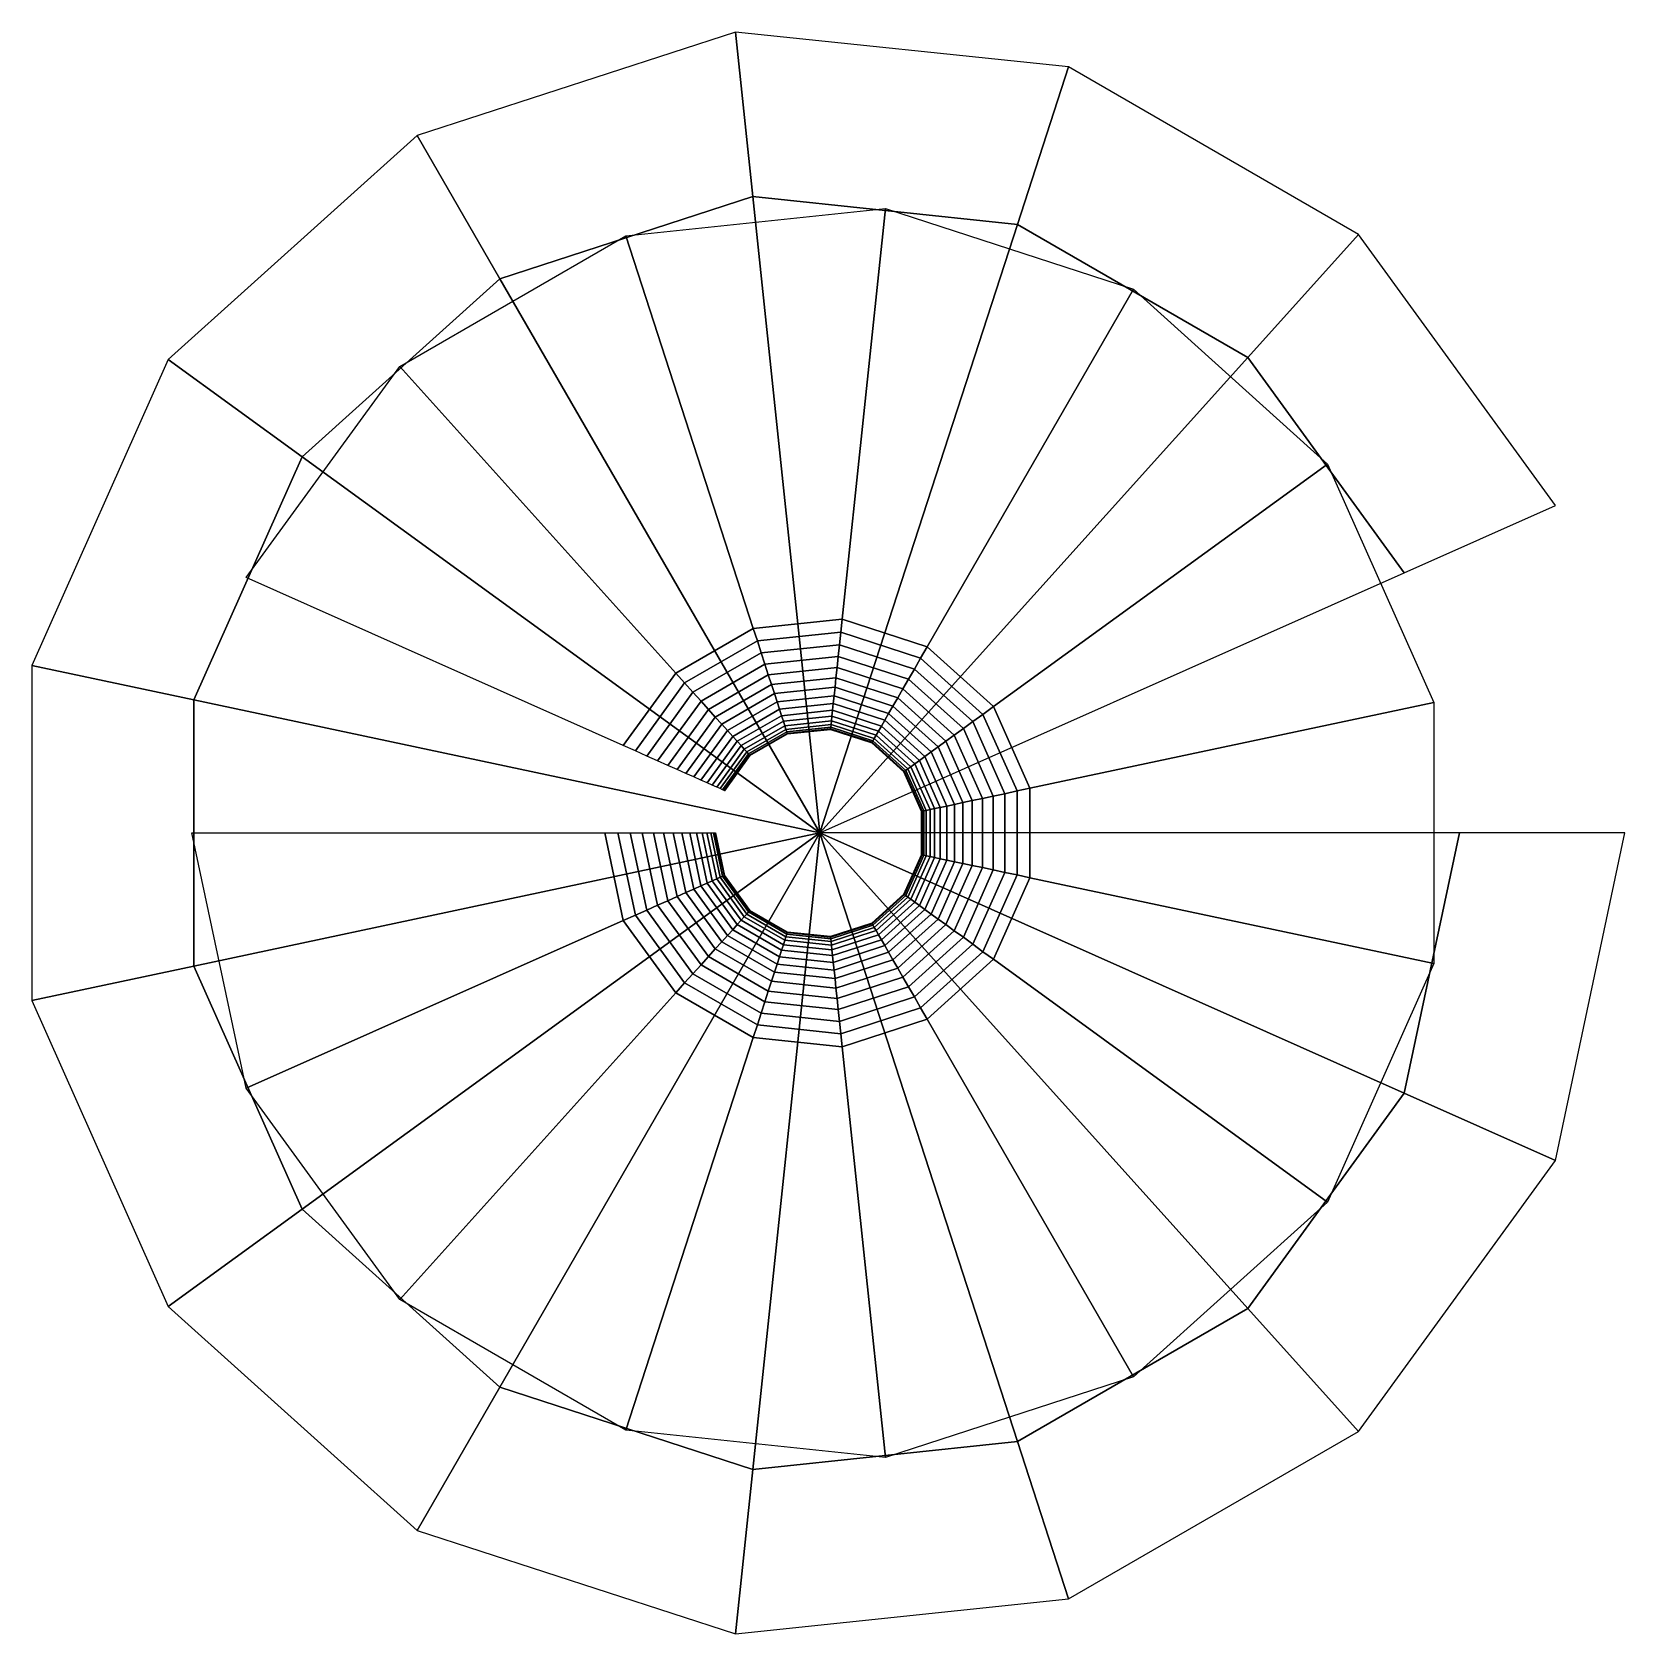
# Model space of a CAD drawing. Header units: millimetres. Extents: x 1129 to 1236, y 501 to 608.
import ezdxf

# ---------------------------------------------------------------- set-up
doc = ezdxf.new("R2010")
doc.units = ezdxf.units.MM

msp = doc.modelspace()

# ---------------------------------------------------------------- linework, layer by layer
at = {"color": 3, "extrusion": (0, -1, 2.22045e-16)}
msp.add_line((1182.04, 554.59, 214.91), (1182.04, 554.59, 82.05), dxfattribs=at)
at = {"color": 3, "extrusion": (0, -1, 2.22045e-16), "elevation": -554.59}
msp.add_lwpolyline([(1139.85, -45.72), (1167.59, -29.54, 0.266832), (1175.04, -16.59), (1175.04, 49.72), (1175.04, 174.8)], format="xyb", dxfattribs=at)
msp.add_lwpolyline([(1236.15, 149.04), (1225.04, 204.8), (1182.04, 204.8)], dxfattribs=at)

# ---------------------------------------------------------------- meshes
at = {"color": 3}
mesh = msp.add_polymesh((15, 3), dxfattribs=dict(at, m_close=True))
for k, corner in enumerate([(1236.15, 554.59, 149.04), (1225.04, 554.59, 204.8), (1182.04, 554.59, 204.8), (1231.48, 532.58, 149.04), (1221.32, 537.1, 204.8), (1182.04, 554.59, 204.8), (1218.25, 514.37, 149.04), (1210.81, 522.63, 204.8), (1182.04, 554.59, 204.8), (1198.76, 503.12, 149.04), (1195.32, 513.69, 204.8), (1182.04, 554.59, 204.8), (1176.38, 500.77, 149.04), (1177.54, 511.82, 204.8), (1182.04, 554.59, 204.8), (1154.98, 507.72, 149.04), (1160.54, 517.35, 204.8), (1182.04, 554.59, 204.8), (1138.26, 522.78, 149.04), (1147.25, 529.31, 204.8), (1182.04, 554.59, 204.8), (1129.1, 543.34, 149.04), (1139.98, 545.65, 204.8), (1182.04, 554.59, 204.8), (1129.1, 565.84, 149.04), (1139.98, 563.53, 204.8), (1182.04, 554.59, 204.8), (1138.26, 586.4, 149.04), (1147.25, 579.86, 204.8), (1182.04, 554.59, 204.8), (1154.98, 601.45, 149.04), (1160.54, 591.83, 204.8), (1182.04, 554.59, 204.8), (1176.38, 608.41, 149.04), (1177.54, 597.35, 204.8), (1182.04, 554.59, 204.8), (1198.76, 606.06, 149.04), (1195.32, 595.48, 204.8), (1182.04, 554.59, 204.8), (1218.25, 594.8, 149.04), (1210.81, 586.54, 204.8), (1182.04, 554.59, 204.8), (1231.48, 576.6, 149.04), (1221.32, 572.08, 204.8), (1182.04, 554.59, 204.8)]):
    mesh.set_mesh_vertex(divmod(k, 3), corner)
mesh = msp.add_polymesh((15, 19), dxfattribs=dict(at, m_close=True))
for k, corner in enumerate([(1139.85, 554.59, -45.72), (1167.59, 554.59, -29.54), (1168.47, 554.59, -28.99), (1169.31, 554.59, -28.37), (1170.11, 554.59, -27.7), (1170.86, 554.59, -26.97), (1171.55, 554.59, -26.2), (1172.19, 554.59, -25.37), (1172.78, 554.59, -24.51), (1173.3, 554.59, -23.6), (1173.75, 554.59, -22.66), (1174.14, 554.59, -21.7), (1174.46, 554.59, -20.7), (1174.71, 554.59, -19.69), (1174.89, 554.59, -18.67), (1175, 554.59, -17.63), (1175.04, 554.59, -16.59), (1175.04, 554.59, 49.72), (1175.04, 554.59, 174.8), (1143.5, 537.43, -45.72), (1168.84, 548.71, -29.54), (1169.65, 549.07, -28.99), (1170.41, 549.41, -28.37), (1171.14, 549.74, -27.7), (1171.83, 550.04, -26.97), (1172.46, 550.32, -26.2), (1173.05, 550.58, -25.37), (1173.58, 550.82, -24.51), (1174.05, 551.03, -23.6), (1174.47, 551.22, -22.66), (1174.82, 551.37, -21.7), (1175.12, 551.51, -20.7), (1175.35, 551.61, -19.69), (1175.51, 551.68, -18.67), (1175.61, 551.73, -17.63), (1175.64, 551.74, -16.59), (1175.64, 551.74, 49.72), (1175.64, 551.74, 174.8), (1153.81, 523.24, -45.72), (1172.37, 543.85, -29.54), (1172.96, 544.51, -28.99), (1173.52, 545.13, -28.37), (1174.06, 545.72, -27.7), (1174.56, 546.28, -26.97), (1175.02, 546.8, -26.2), (1175.45, 547.27, -25.37), (1175.84, 547.7, -24.51), (1176.19, 548.09, -23.6), (1176.49, 548.43, -22.66), (1176.75, 548.72, -21.7), (1176.97, 548.96, -20.7), (1177.14, 549.14, -19.69), (1177.26, 549.28, -18.67), (1177.33, 549.36, -17.63), (1177.35, 549.39, -16.59), (1177.35, 549.39, 49.72), (1177.35, 549.39, 174.8), (1169, 514.47, -45.72), (1177.57, 540.85, -29.54), (1177.85, 541.69, -28.99), (1178.11, 542.49, -28.37), (1178.35, 543.24, -27.7), (1178.58, 543.96, -26.97), (1178.8, 544.62, -26.2), (1179, 545.23, -25.37), (1179.18, 545.78, -24.51), (1179.34, 546.27, -23.6), (1179.48, 546.71, -22.66), (1179.6, 547.08, -21.7), (1179.7, 547.38, -20.7), (1179.77, 547.62, -19.69), (1179.83, 547.79, -18.67), (1179.86, 547.9, -17.63), (1179.87, 547.93, -16.59), (1179.87, 547.93, 49.72), (1179.87, 547.93, 174.8), (1186.45, 512.63, -45.72), (1183.55, 540.22, -29.54), (1183.46, 541.1, -28.99), (1183.37, 541.93, -28.37), (1183.28, 542.73, -27.7), (1183.21, 543.47, -26.97), (1183.13, 544.16, -26.2), (1183.07, 544.8, -25.37), (1183.01, 545.38, -24.51), (1182.95, 545.89, -23.6), (1182.9, 546.35, -22.66), (1182.86, 546.73, -21.7), (1182.83, 547.05, -20.7), (1182.8, 547.3, -19.69), (1182.78, 547.48, -18.67), (1182.77, 547.59, -17.63), (1182.77, 547.63, -16.59), (1182.77, 547.63, 49.72), (1182.77, 547.63, 174.8), (1203.13, 518.05, -45.72), (1189.26, 542.08, -29.54), (1188.82, 542.84, -28.99), (1188.4, 543.57, -28.37), (1188, 544.26, -27.7), (1187.63, 544.91, -26.97), (1187.28, 545.51, -26.2), (1186.96, 546.06, -25.37), (1186.67, 546.57, -24.51), (1186.41, 547.02, -23.6), (1186.18, 547.41, -22.66), (1185.99, 547.75, -21.7), (1185.83, 548.03, -20.7), (1185.7, 548.24, -19.69), (1185.61, 548.4, -18.67), (1185.56, 548.49, -17.63), (1185.54, 548.52, -16.59), (1185.54, 548.52, 49.72), (1185.54, 548.52, 174.8), (1216.17, 529.79, -45.72), (1193.72, 546.1, -29.54), (1193.01, 546.61, -28.99), (1192.33, 547.11, -28.37), (1191.69, 547.58, -27.7), (1191.08, 548.02, -26.97), (1190.52, 548.43, -26.2), (1190, 548.8, -25.37), (1189.53, 549.14, -24.51), (1189.11, 549.45, -23.6), (1188.74, 549.72, -22.66), (1188.43, 549.95, -21.7), (1188.17, 550.13, -20.7), (1187.96, 550.28, -19.69), (1187.82, 550.39, -18.67), (1187.73, 550.45, -17.63), (1187.7, 550.47, -16.59), (1187.7, 550.47, 49.72), (1187.7, 550.47, 174.8), (1223.3, 545.82, -45.72), (1196.17, 551.58, -29.54), (1195.3, 551.77, -28.99), (1194.48, 551.94, -28.37), (1193.7, 552.11, -27.7), (1192.97, 552.26, -26.97), (1192.29, 552.41, -26.2), (1191.66, 552.54, -25.37), (1191.1, 552.66, -24.51), (1190.59, 552.77, -23.6), (1190.14, 552.86, -22.66), (1189.76, 552.95, -21.7), (1189.45, 553.01, -20.7), (1189.2, 553.06, -19.69), (1189.03, 553.1, -18.67), (1188.92, 553.12, -17.63), (1188.88, 553.13, -16.59), (1188.88, 553.13, 49.72), (1188.88, 553.13, 174.8), (1223.3, 563.36, -45.72), (1196.17, 557.59, -29.54), (1195.3, 557.41, -28.99), (1194.48, 557.23, -28.37), (1193.7, 557.07, -27.7), (1192.97, 556.91, -26.97), (1192.29, 556.77, -26.2), (1191.66, 556.63, -25.37), (1191.1, 556.51, -24.51), (1190.59, 556.4, -23.6), (1190.14, 556.31, -22.66), (1189.76, 556.23, -21.7), (1189.45, 556.16, -20.7), (1189.2, 556.11, -19.69), (1189.03, 556.07, -18.67), (1188.92, 556.05, -17.63), (1188.88, 556.04, -16.59), (1188.88, 556.04, 49.72), (1188.88, 556.04, 174.8), (1216.17, 579.38, -45.72), (1193.72, 563.08, -29.54), (1193.01, 562.56, -28.99), (1192.33, 562.07, -28.37), (1191.69, 561.6, -27.7), (1191.08, 561.16, -26.97), (1190.52, 560.75, -26.2), (1190, 560.37, -25.37), (1189.53, 560.03, -24.51), (1189.11, 559.73, -23.6), (1188.74, 559.46, -22.66), (1188.43, 559.23, -21.7), (1188.17, 559.04, -20.7), (1187.96, 558.89, -19.69), (1187.82, 558.79, -18.67), (1187.73, 558.72, -17.63), (1187.7, 558.7, -16.59), (1187.7, 558.7, 49.72), (1187.7, 558.7, 174.8), (1203.13, 591.12, -45.72), (1189.26, 567.1, -29.54), (1188.82, 566.33, -28.99), (1188.4, 565.6, -28.37), (1188, 564.92, -27.7), (1187.63, 564.27, -26.97), (1187.28, 563.67, -26.2), (1186.96, 563.11, -25.37), (1186.67, 562.61, -24.51), (1186.41, 562.16, -23.6), (1186.18, 561.76, -22.66), (1185.99, 561.43, -21.7), (1185.83, 561.15, -20.7), (1185.7, 560.93, -19.69), (1185.61, 560.77, -18.67), (1185.56, 560.68, -17.63), (1185.54, 560.65, -16.59), (1185.54, 560.65, 49.72), (1185.54, 560.65, 174.8), (1186.45, 596.54, -45.72), (1183.55, 568.95, -29.54), (1183.46, 568.08, -28.99), (1183.37, 567.24, -28.37), (1183.28, 566.45, -27.7), (1183.21, 565.7, -26.97), (1183.13, 565.01, -26.2), (1183.07, 564.38, -25.37), (1183.01, 563.8, -24.51), (1182.95, 563.28, -23.6), (1182.9, 562.83, -22.66), (1182.86, 562.44, -21.7), (1182.83, 562.12, -20.7), (1182.8, 561.87, -19.69), (1182.78, 561.69, -18.67), (1182.77, 561.58, -17.63), (1182.77, 561.55, -16.59), (1182.77, 561.55, 49.72), (1182.77, 561.55, 174.8), (1169, 594.71, -45.72), (1177.57, 568.33, -29.54), (1177.85, 567.49, -28.99), (1178.11, 566.69, -28.37), (1178.35, 565.93, -27.7), (1178.58, 565.22, -26.97), (1178.8, 564.56, -26.2), (1179, 563.95, -25.37), (1179.18, 563.4, -24.51), (1179.34, 562.9, -23.6), (1179.48, 562.47, -22.66), (1179.6, 562.1, -21.7), (1179.7, 561.79, -20.7), (1179.77, 561.55, -19.69), (1179.83, 561.38, -18.67), (1179.86, 561.28, -17.63), (1179.87, 561.24, -16.59), (1179.87, 561.24, 49.72), (1179.87, 561.24, 174.8), (1153.81, 585.94, -45.72), (1172.37, 565.32, -29.54), (1172.96, 564.67, -28.99), (1173.52, 564.04, -28.37), (1174.06, 563.45, -27.7), (1174.56, 562.89, -26.97), (1175.02, 562.38, -26.2), (1175.45, 561.9, -25.37), (1175.84, 561.47, -24.51), (1176.19, 561.08, -23.6), (1176.49, 560.75, -22.66), (1176.75, 560.46, -21.7), (1176.97, 560.22, -20.7), (1177.14, 560.03, -19.69), (1177.26, 559.9, -18.67), (1177.33, 559.82, -17.63), (1177.35, 559.79, -16.59), (1177.35, 559.79, 49.72), (1177.35, 559.79, 174.8), (1143.5, 571.75, -45.72), (1168.84, 560.46, -29.54), (1169.65, 560.1, -28.99), (1170.41, 559.76, -28.37), (1171.14, 559.44, -27.7), (1171.83, 559.13, -26.97), (1172.46, 558.85, -26.2), (1173.05, 558.59, -25.37), (1173.58, 558.35, -24.51), (1174.05, 558.14, -23.6), (1174.47, 557.96, -22.66), (1174.82, 557.8, -21.7), (1175.12, 557.67, -20.7), (1175.35, 557.57, -19.69), (1175.51, 557.49, -18.67), (1175.61, 557.45, -17.63), (1175.64, 557.43, -16.59), (1175.64, 557.43, 49.72), (1175.64, 557.43, 174.8)]):
    mesh.set_mesh_vertex(divmod(k, 19), corner)

doc.saveas('drawing.dxf')
